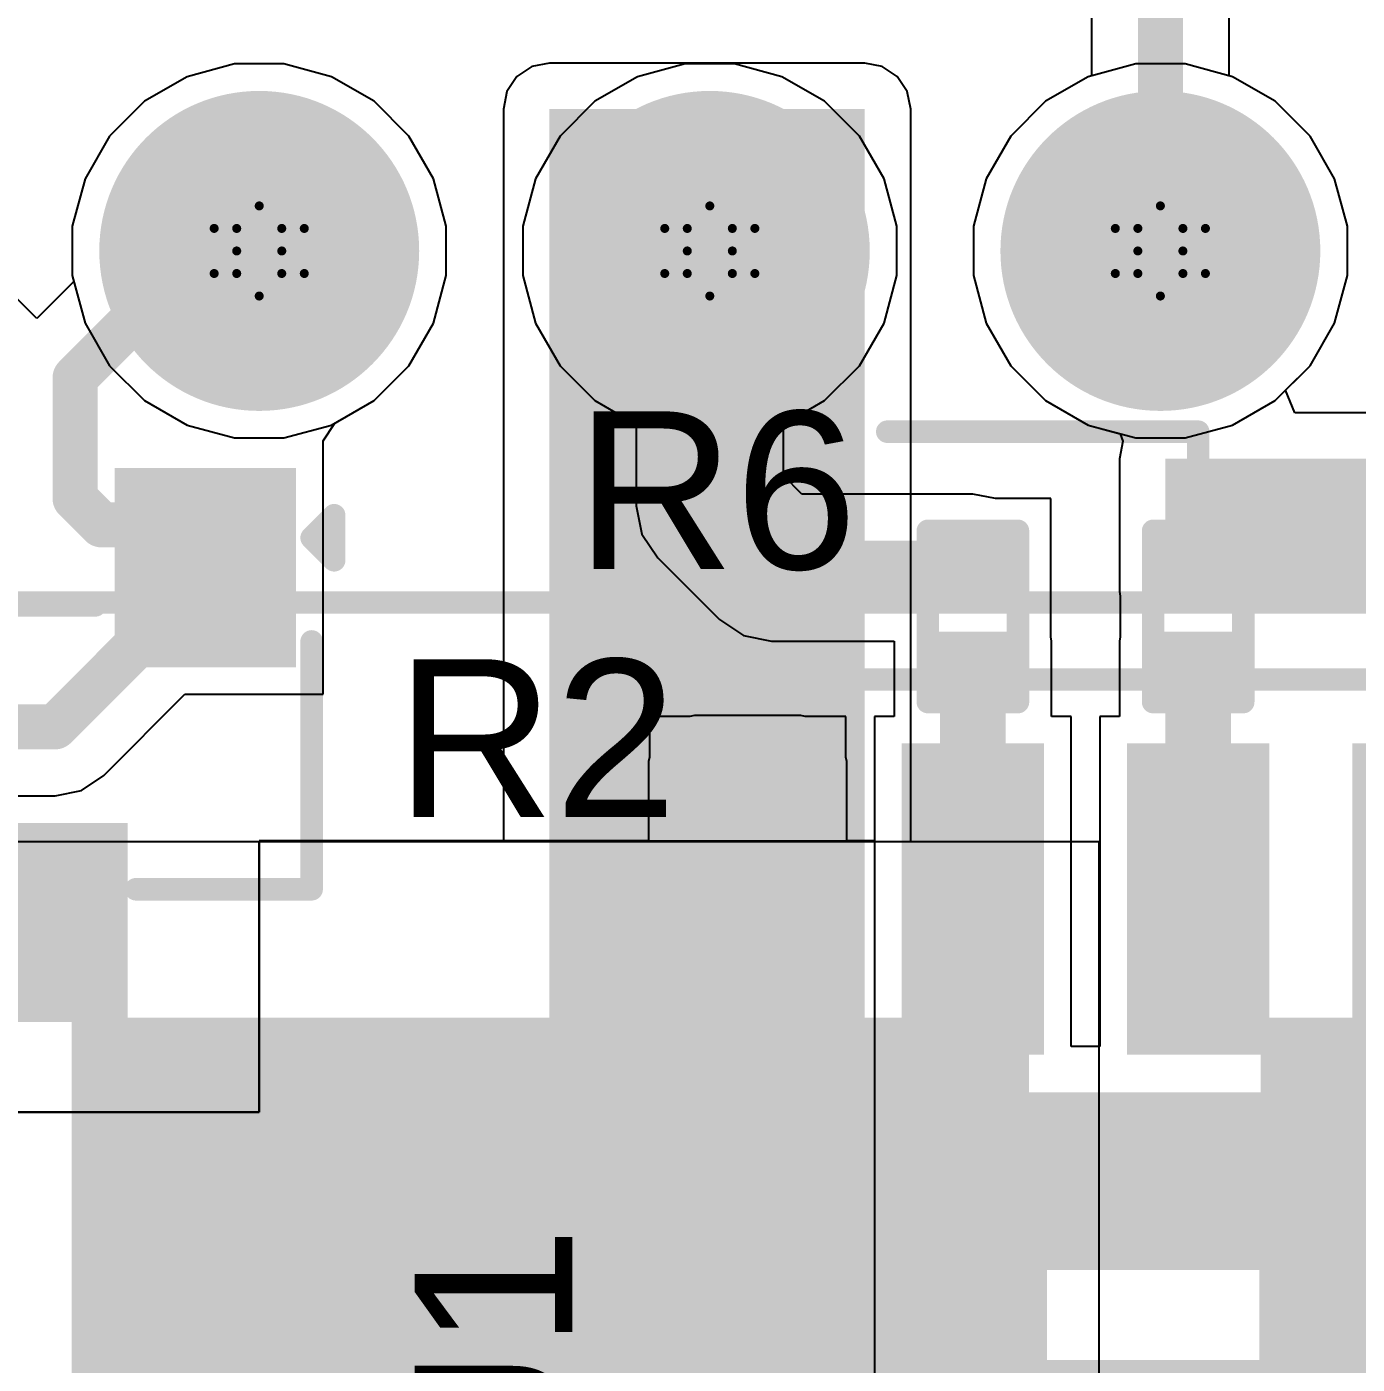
# Model space of a CAD drawing. Header units: inches. Extents: x -0.8 to 12, y -0.1 to 3.7.
# Drawn here: x 0.75 to 1.0453, y 1.0241 to 1.3209 of the extents above; entities that cross this region are included whole.
import ezdxf

# ---------------------------------------------------------------- set-up
doc = ezdxf.new("R2010")
doc.units = ezdxf.units.IN
doc.header["$MEASUREMENT"] = 0
for name, color, linetype in [('Bottom Layer', 5, 'Continuous'), ('Bottom Overlay', 54, 'Continuous'), ('Bottom Paste', 16, 'Continuous'), ('Bottom Solder', 6, 'Continuous'), ('Drill Drawing', 1, 'Continuous'), ('Multi-Layer', 9, 'Continuous'), ('Pad Holes', 156, 'Continuous'), ('Top Layer', 1, 'Continuous'), ('Top Overlay', 2, 'Continuous'), ('Top Paste', 8, 'Continuous'), ('Top Solder', 216, 'Continuous')]:
    doc.layers.add(name, color=color, linetype=linetype)
doc.styles.add('Arial', font='', dxfattribs={"height": 0.2})
doc.styles.get('Arial').set_extended_font_data('Arial')

# ---------------------------------------------------------------- blocks, each defined once
blk = doc.blocks.new('SOT_23_1')
at = {"layer": 'Top Layer'}
for points in [[(-0.01614, 0.05748), (0.01614, 0.05748), (0.01614, 0.02126), (-0.01614, 0.02126)], [(-0.05354, -0.02126), (-0.02126, -0.02126), (-0.02126, -0.05748), (-0.05354, -0.05748)], [(0.02126, -0.02126), (0.05354, -0.02126), (0.05354, -0.05748), (0.02126, -0.05748)]]:
    blk.add_hatch(color=1, dxfattribs=at).paths.add_polyline_path(points)
at = {"layer": 'Top Paste'}
for points in [[(-0.01614, 0.05748), (0.01614, 0.05748), (0.01614, 0.02126), (-0.01614, 0.02126)], [(-0.05354, -0.02126), (-0.02126, -0.02126), (-0.02126, -0.05748), (-0.05354, -0.05748)], [(0.02126, -0.02126), (0.05354, -0.02126), (0.05354, -0.05748), (0.02126, -0.05748)]]:
    blk.add_hatch(color=8, dxfattribs=at).paths.add_polyline_path(points)
at = {"layer": 'Top Solder'}
for points in [[(-0.02014, 0.06148), (0.02014, 0.06148), (0.02014, 0.01726), (-0.02014, 0.01726)], [(-0.05754, -0.01726), (-0.01726, -0.01726), (-0.01726, -0.06148), (-0.05754, -0.06148)], [(0.01726, -0.01726), (0.05754, -0.01726), (0.05754, -0.06148), (0.01726, -0.06148)]]:
    blk.add_hatch(color=216, dxfattribs=at).paths.add_polyline_path(points)
at = {"layer": 'Top Overlay'}
for points in [[(-0.022, 0.032, 0.005, 0.005, 0), (-0.061, 0.032, 0.005, 0.005, 0)], [(-0.061, 0.032, 0.005, 0.005, 0), (-0.061, -0.023, 0.005, 0.005, 0)], [(0.061, 0.032, 0.005, 0.005, 0), (0.022, 0.032, 0.005, 0.005, 0)], [(0.061, 0.032, 0.005, 0.005, 0), (0.061, -0.023, 0.005, 0.005, 0)], [(0.013, -0.031, 0.005, 0.005, 0), (-0.013, -0.031, 0.005, 0.005, 0)], [(-0.066, -0.041, 0.005, 0.005, 0), (-0.066, -0.051, 0.005, 0.005, 0)], [(-0.061, -0.046, 0.005, 0.005, 0), (-0.066, -0.041, 0.005, 0.005, 0)], [(-0.061, -0.046, 0.005, 0.005, 0), (-0.066, -0.051, 0.005, 0.005, 0)]]:
    blk.add_lwpolyline(points, format="xyseb", dxfattribs=at)
for points in [[(-0.06225, 0.032, 0.0025, 0.0025, 1), (-0.05975, 0.032, 0.0025, 0.0025, 1)], [(-0.06225, 0.032, 0.0025, 0.0025, 1), (-0.05975, 0.032, 0.0025, 0.0025, 1)], [(-0.02325, 0.032, 0.0025, 0.0025, 1), (-0.02075, 0.032, 0.0025, 0.0025, 1)], [(0.02075, 0.032, 0.0025, 0.0025, 1), (0.02325, 0.032, 0.0025, 0.0025, 1)], [(0.05975, 0.032, 0.0025, 0.0025, 1), (0.06225, 0.032, 0.0025, 0.0025, 1)], [(0.05975, 0.032, 0.0025, 0.0025, 1), (0.06225, 0.032, 0.0025, 0.0025, 1)], [(-0.06225, -0.023, 0.0025, 0.0025, 1), (-0.05975, -0.023, 0.0025, 0.0025, 1)], [(0.05975, -0.023, 0.0025, 0.0025, 1), (0.06225, -0.023, 0.0025, 0.0025, 1)], [(-0.01425, -0.031, 0.0025, 0.0025, 1), (-0.01175, -0.031, 0.0025, 0.0025, 1)], [(0.01175, -0.031, 0.0025, 0.0025, 1), (0.01425, -0.031, 0.0025, 0.0025, 1)], [(-0.06725, -0.041, 0.0025, 0.0025, 1), (-0.06475, -0.041, 0.0025, 0.0025, 1)], [(-0.06725, -0.041, 0.0025, 0.0025, 1), (-0.06475, -0.041, 0.0025, 0.0025, 1)], [(-0.06225, -0.046, 0.0025, 0.0025, 1), (-0.05975, -0.046, 0.0025, 0.0025, 1)], [(-0.06225, -0.046, 0.0025, 0.0025, 1), (-0.05975, -0.046, 0.0025, 0.0025, 1)], [(-0.06725, -0.051, 0.0025, 0.0025, 1), (-0.06475, -0.051, 0.0025, 0.0025, 1)], [(-0.06725, -0.051, 0.0025, 0.0025, 1), (-0.06475, -0.051, 0.0025, 0.0025, 1)]]:
    blk.add_lwpolyline(points, format="xyseb", close=True, dxfattribs=at)
blk = doc.blocks.new('SOIC_8_3')
at = {"layer": 'Top Layer'}
for points in [[(-0.07579, 0.08681), (-0.07579, 0.06319), (-0.13681, 0.06319), (-0.13681, 0.08681)], [(0.13681, 0.08681), (0.13681, 0.06319), (0.07579, 0.06319), (0.07579, 0.08681)], [(-0.07579, 0.03681), (-0.07579, 0.01319), (-0.13681, 0.01319), (-0.13681, 0.03681)], [(0.13681, 0.03681), (0.13681, 0.01319), (0.07579, 0.01319), (0.07579, 0.03681)], [(-0.07579, -0.01319), (-0.07579, -0.03681), (-0.13681, -0.03681), (-0.13681, -0.01319)], [(0.13681, -0.01319), (0.13681, -0.03681), (0.07579, -0.03681), (0.07579, -0.01319)], [(-0.07579, -0.06319), (-0.07579, -0.08681), (-0.13681, -0.08681), (-0.13681, -0.06319)], [(0.13681, -0.06319), (0.13681, -0.08681), (0.07579, -0.08681), (0.07579, -0.06319)]]:
    blk.add_hatch(color=1, dxfattribs=at).paths.add_polyline_path(points)
at = {"layer": 'Top Overlay'}
blk.add_hatch(color=2, dxfattribs=at).paths.add_polyline_path([(-0.072, 0.06202), (-0.059, 0.06202), (-0.059, 0.08802), (-0.072, 0.08802)])
at = {"layer": 'Top Paste'}
for points in [[(-0.07579, 0.08681), (-0.07579, 0.06319), (-0.13681, 0.06319), (-0.13681, 0.08681)], [(0.13681, 0.08681), (0.13681, 0.06319), (0.07579, 0.06319), (0.07579, 0.08681)], [(-0.07579, 0.03681), (-0.07579, 0.01319), (-0.13681, 0.01319), (-0.13681, 0.03681)], [(0.13681, 0.03681), (0.13681, 0.01319), (0.07579, 0.01319), (0.07579, 0.03681)], [(-0.07579, -0.01319), (-0.07579, -0.03681), (-0.13681, -0.03681), (-0.13681, -0.01319)], [(0.13681, -0.01319), (0.13681, -0.03681), (0.07579, -0.03681), (0.07579, -0.01319)], [(-0.07579, -0.06319), (-0.07579, -0.08681), (-0.13681, -0.08681), (-0.13681, -0.06319)], [(0.13681, -0.06319), (0.13681, -0.08681), (0.07579, -0.08681), (0.07579, -0.06319)]]:
    blk.add_hatch(color=8, dxfattribs=at).paths.add_polyline_path(points)
at = {"layer": 'Top Solder'}
for points in [[(-0.07179, 0.09081), (-0.07179, 0.05919), (-0.14081, 0.05919), (-0.14081, 0.09081)], [(0.14081, 0.09081), (0.14081, 0.05919), (0.07179, 0.05919), (0.07179, 0.09081)], [(-0.07179, 0.04081), (-0.07179, 0.00919), (-0.14081, 0.00919), (-0.14081, 0.04081)], [(0.14081, 0.04081), (0.14081, 0.00919), (0.07179, 0.00919), (0.07179, 0.04081)], [(-0.07179, -0.00919), (-0.07179, -0.04081), (-0.14081, -0.04081), (-0.14081, -0.00919)], [(0.14081, -0.00919), (0.14081, -0.04081), (0.07179, -0.04081), (0.07179, -0.00919)], [(-0.07179, -0.05919), (-0.07179, -0.09081), (-0.14081, -0.09081), (-0.14081, -0.05919)], [(0.14081, -0.05919), (0.14081, -0.09081), (0.07179, -0.09081), (0.07179, -0.05919)]]:
    blk.add_hatch(color=216, dxfattribs=at).paths.add_polyline_path(points)
at = {"layer": 'Top Overlay'}
for points in [[(0.07837, 0.098, 0.005, 0.005, 0), (-0.07837, 0.098, 0.005, 0.005, 0)], [(-0.07837, 0.091, 0.005, 0.005, 0), (-0.07837, 0.098, 0.005, 0.005, 0)], [(0.07837, 0.091, 0.005, 0.005, 0), (0.07837, 0.098, 0.005, 0.005, 0)], [(-0.148, 0.07, 0.005, 0.005, 0), (-0.148, 0.08, 0.005, 0.005, 0)], [(-0.143, 0.075, 0.005, 0.005, 0), (-0.148, 0.08, 0.005, 0.005, 0)], [(-0.148, 0.07, 0.005, 0.005, 0), (-0.143, 0.075, 0.005, 0.005, 0)], [(-0.07837, -0.098, 0.005, 0.005, 0), (-0.07837, -0.091, 0.005, 0.005, 0)], [(0.07837, -0.098, 0.005, 0.005, 0), (0.07837, -0.091, 0.005, 0.005, 0)], [(0.07837, -0.098, 0.005, 0.005, 0), (-0.07837, -0.098, 0.005, 0.005, 0)]]:
    blk.add_lwpolyline(points, format="xyseb", dxfattribs=at)
for points in [[(-0.07962, 0.098, 0.0025, 0.0025, 1), (-0.07712, 0.098, 0.0025, 0.0025, 1)], [(-0.07962, 0.098, 0.0025, 0.0025, 1), (-0.07712, 0.098, 0.0025, 0.0025, 1)], [(0.07712, 0.098, 0.0025, 0.0025, 1), (0.07962, 0.098, 0.0025, 0.0025, 1)], [(0.07712, 0.098, 0.0025, 0.0025, 1), (0.07962, 0.098, 0.0025, 0.0025, 1)], [(-0.07962, 0.091, 0.0025, 0.0025, 1), (-0.07712, 0.091, 0.0025, 0.0025, 1)], [(0.07712, 0.091, 0.0025, 0.0025, 1), (0.07962, 0.091, 0.0025, 0.0025, 1)], [(-0.14925, 0.08, 0.0025, 0.0025, 1), (-0.14675, 0.08, 0.0025, 0.0025, 1)], [(-0.14925, 0.08, 0.0025, 0.0025, 1), (-0.14675, 0.08, 0.0025, 0.0025, 1)], [(-0.14425, 0.075, 0.0025, 0.0025, 1), (-0.14175, 0.075, 0.0025, 0.0025, 1)], [(-0.14425, 0.075, 0.0025, 0.0025, 1), (-0.14175, 0.075, 0.0025, 0.0025, 1)], [(-0.14925, 0.07, 0.0025, 0.0025, 1), (-0.14675, 0.07, 0.0025, 0.0025, 1)], [(-0.14925, 0.07, 0.0025, 0.0025, 1), (-0.14675, 0.07, 0.0025, 0.0025, 1)], [(-0.07962, -0.091, 0.0025, 0.0025, 1), (-0.07712, -0.091, 0.0025, 0.0025, 1)], [(0.07712, -0.091, 0.0025, 0.0025, 1), (0.07962, -0.091, 0.0025, 0.0025, 1)], [(-0.07962, -0.098, 0.0025, 0.0025, 1), (-0.07712, -0.098, 0.0025, 0.0025, 1)], [(-0.07962, -0.098, 0.0025, 0.0025, 1), (-0.07712, -0.098, 0.0025, 0.0025, 1)], [(0.07712, -0.098, 0.0025, 0.0025, 1), (0.07962, -0.098, 0.0025, 0.0025, 1)], [(0.07712, -0.098, 0.0025, 0.0025, 1), (0.07962, -0.098, 0.0025, 0.0025, 1)]]:
    blk.add_lwpolyline(points, format="xyseb", close=True, dxfattribs=at)
blk = doc.blocks.new('ARJM11D7_114_AB_EW2_B_5')
at = {"layer": 'Bottom Layer'}
h = blk.add_hatch(color=5, dxfattribs=at)
edge = h.paths.add_edge_path()
edge.add_arc((-0.125, -0.2685), 0.0315, 0, 360)
h = blk.add_hatch(color=5, dxfattribs=at)
edge = h.paths.add_edge_path()
edge.add_arc((-0.025, -0.2685), 0.0315, 0, 360)
h = blk.add_hatch(color=5, dxfattribs=at)
edge = h.paths.add_edge_path()
edge.add_arc((0.075, -0.2685), 0.0315, 0, 360)
at = {"layer": 'Bottom Solder'}
h = blk.add_hatch(color=6, dxfattribs=at)
edge = h.paths.add_edge_path()
edge.add_arc((-0.125, -0.2685), 0.0355, 0, 360)
h = blk.add_hatch(color=6, dxfattribs=at)
edge = h.paths.add_edge_path()
edge.add_arc((-0.025, -0.2685), 0.0355, 0, 360)
h = blk.add_hatch(color=6, dxfattribs=at)
edge = h.paths.add_edge_path()
edge.add_arc((0.075, -0.2685), 0.0355, 0, 360)
at = {"layer": 'Multi-Layer'}
h = blk.add_hatch(color=9, dxfattribs=at)
edge = h.paths.add_edge_path()
edge.add_arc((-0.125, -0.2685), 0.0315, 0, 360)
h = blk.add_hatch(color=9, dxfattribs=at)
edge = h.paths.add_edge_path()
edge.add_arc((-0.025, -0.2685), 0.0315, 0, 360)
h = blk.add_hatch(color=9, dxfattribs=at)
edge = h.paths.add_edge_path()
edge.add_arc((0.075, -0.2685), 0.0315, 0, 360)
at = {"layer": 'Pad Holes'}
h = blk.add_hatch(color=7, dxfattribs=at)
edge = h.paths.add_edge_path()
edge.add_arc((-0.125, -0.2685), 0.0185, 0, 360)
h = blk.add_hatch(color=7, dxfattribs=at)
edge = h.paths.add_edge_path()
edge.add_arc((-0.025, -0.2685), 0.0185, 0, 360)
h = blk.add_hatch(color=7, dxfattribs=at)
edge = h.paths.add_edge_path()
edge.add_arc((0.075, -0.2685), 0.0185, 0, 360)
at = {"layer": 'Top Layer'}
h = blk.add_hatch(color=1, dxfattribs=at)
edge = h.paths.add_edge_path()
edge.add_arc((-0.125, -0.2685), 0.0315, 0, 360)
h = blk.add_hatch(color=1, dxfattribs=at)
edge = h.paths.add_edge_path()
edge.add_arc((-0.025, -0.2685), 0.0315, 0, 360)
h = blk.add_hatch(color=1, dxfattribs=at)
edge = h.paths.add_edge_path()
edge.add_arc((0.075, -0.2685), 0.0315, 0, 360)
at = {"layer": 'Top Solder'}
h = blk.add_hatch(color=216, dxfattribs=at)
edge = h.paths.add_edge_path()
edge.add_arc((-0.125, -0.2685), 0.0355, 0, 360)
h = blk.add_hatch(color=216, dxfattribs=at)
edge = h.paths.add_edge_path()
edge.add_arc((-0.025, -0.2685), 0.0355, 0, 360)
h = blk.add_hatch(color=216, dxfattribs=at)
edge = h.paths.add_edge_path()
edge.add_arc((0.075, -0.2685), 0.0355, 0, 360)
at = {"layer": 'Bottom Overlay'}
blk.add_lwpolyline([(-0.316, -0.3465, 0.005, 0.005, 0), (0.316, -0.3465, 0.005, 0.005, 0)], format="xyseb", dxfattribs=at)
blk = doc.blocks.new('VMMC0571J150MV_B_6')
at = {"layer": 'Bottom Layer'}
for points in [[(-0.02756, 0.01969), (-0.02756, -0.01969), (-0.15748, -0.01969), (-0.15748, 0.01969)], [(0.15748, 0.01969), (0.15748, -0.01969), (0.02756, -0.01969), (0.02756, 0.01969)]]:
    blk.add_hatch(color=5, dxfattribs=at).paths.add_polyline_path(points)
at = {"layer": 'Bottom Paste'}
for points in [[(-0.02756, 0.01969), (-0.02756, -0.01969), (-0.15748, -0.01969), (-0.15748, 0.01969)], [(0.15748, 0.01969), (0.15748, -0.01969), (0.02756, -0.01969), (0.02756, 0.01969)]]:
    blk.add_hatch(color=16, dxfattribs=at).paths.add_polyline_path(points)
at = {"layer": 'Bottom Solder'}
for points in [[(-0.02356, 0.02369), (-0.02356, -0.02369), (-0.16148, -0.02369), (-0.16148, 0.02369)], [(0.16148, 0.02369), (0.16148, -0.02369), (0.02356, -0.02369), (0.02356, 0.02369)]]:
    blk.add_hatch(color=6, dxfattribs=at).paths.add_polyline_path(points)
at = {"layer": 'Bottom Overlay'}
for points in [[(-0.13, 0.097, 0.005, 0.005, 0), (-0.095, 0.132, 0.005, 0.005, 0)], [(-0.095, 0.132, 0.005, 0.005, 0), (0.131, 0.132, 0.005, 0.005, 0)], [(0.131, 0.053, 0.005, 0.005, 0), (0.131, 0.132, 0.005, 0.005, 0)], [(-0.13, 0.064, 0.005, 0.005, 0), (-0.13, 0.097, 0.005, 0.005, 0)], [(-0.14001, -0.05293, 0.005, 0.005, 0), (-0.14001, -0.02931, 0.005, 0.005, 0)], [(-0.15182, -0.04112, 0.005, 0.005, 0), (-0.1282, -0.04112, 0.005, 0.005, 0)], [(-0.14001, -0.05293, 0.005, 0.005, 0), (-0.14001, -0.04112, 0.005, 0.005, 0)], [(0.131, -0.132, 0.005, 0.005, 0), (0.131, -0.053, 0.005, 0.005, 0)], [(-0.13, -0.097, 0.005, 0.005, 0), (-0.13, -0.064, 0.005, 0.005, 0)], [(-0.13, -0.097, 0.005, 0.005, 0), (-0.095, -0.132, 0.005, 0.005, 0)], [(-0.095, -0.132, 0.005, 0.005, 0), (0.131, -0.132, 0.005, 0.005, 0)]]:
    blk.add_lwpolyline(points, format="xyseb", dxfattribs=at)
for points in [[(-0.09625, 0.132, 0.0025, 0.0025, 1), (-0.09375, 0.132, 0.0025, 0.0025, 1)], [(-0.09625, 0.132, 0.0025, 0.0025, 1), (-0.09375, 0.132, 0.0025, 0.0025, 1)], [(0.12975, 0.132, 0.0025, 0.0025, 1), (0.13225, 0.132, 0.0025, 0.0025, 1)], [(0.12975, 0.132, 0.0025, 0.0025, 1), (0.13225, 0.132, 0.0025, 0.0025, 1)], [(-0.13125, 0.097, 0.0025, 0.0025, 1), (-0.12875, 0.097, 0.0025, 0.0025, 1)], [(-0.13125, 0.097, 0.0025, 0.0025, 1), (-0.12875, 0.097, 0.0025, 0.0025, 1)], [(-0.13125, 0.064, 0.0025, 0.0025, 1), (-0.12875, 0.064, 0.0025, 0.0025, 1)], [(0.12975, 0.053, 0.0025, 0.0025, 1), (0.13225, 0.053, 0.0025, 0.0025, 1)], [(-0.14126, -0.02931, 0.0025, 0.0025, 1), (-0.13876, -0.02931, 0.0025, 0.0025, 1)], [(-0.15307, -0.04112, 0.0025, 0.0025, 1), (-0.15057, -0.04112, 0.0025, 0.0025, 1)], [(-0.14126, -0.04112, 0.0025, 0.0025, 1), (-0.13876, -0.04112, 0.0025, 0.0025, 1)], [(-0.12945, -0.04112, 0.0025, 0.0025, 1), (-0.12695, -0.04112, 0.0025, 0.0025, 1)], [(-0.14126, -0.05293, 0.0025, 0.0025, 1), (-0.13876, -0.05293, 0.0025, 0.0025, 1)], [(-0.14126, -0.05293, 0.0025, 0.0025, 1), (-0.13876, -0.05293, 0.0025, 0.0025, 1)], [(0.12975, -0.053, 0.0025, 0.0025, 1), (0.13225, -0.053, 0.0025, 0.0025, 1)], [(-0.13125, -0.064, 0.0025, 0.0025, 1), (-0.12875, -0.064, 0.0025, 0.0025, 1)], [(-0.13125, -0.097, 0.0025, 0.0025, 1), (-0.12875, -0.097, 0.0025, 0.0025, 1)], [(-0.13125, -0.097, 0.0025, 0.0025, 1), (-0.12875, -0.097, 0.0025, 0.0025, 1)], [(-0.09625, -0.132, 0.0025, 0.0025, 1), (-0.09375, -0.132, 0.0025, 0.0025, 1)], [(-0.09625, -0.132, 0.0025, 0.0025, 1), (-0.09375, -0.132, 0.0025, 0.0025, 1)], [(0.12975, -0.132, 0.0025, 0.0025, 1), (0.13225, -0.132, 0.0025, 0.0025, 1)], [(0.12975, -0.132, 0.0025, 0.0025, 1), (0.13225, -0.132, 0.0025, 0.0025, 1)]]:
    blk.add_lwpolyline(points, format="xyseb", close=True, dxfattribs=at)
blk = doc.blocks.new('RES_0201_46')
at = {"layer": 'Top Layer'}
for points in [[(-0.01614, 0.00728), (-0.00551, 0.00728), (-0.00551, -0.00728), (-0.01614, -0.00728)], [(0.00551, 0.00728), (0.01614, 0.00728), (0.01614, -0.00728), (0.00551, -0.00728)]]:
    blk.add_hatch(color=1, dxfattribs=at).paths.add_polyline_path(points)
at = {"layer": 'Top Paste'}
for points in [[(-0.01614, 0.00728), (-0.00551, 0.00728), (-0.00551, -0.00728), (-0.01614, -0.00728)], [(0.00551, 0.00728), (0.01614, 0.00728), (0.01614, -0.00728), (0.00551, -0.00728)]]:
    blk.add_hatch(color=8, dxfattribs=at).paths.add_polyline_path(points)
at = {"layer": 'Top Solder'}
for points in [[(-0.01831, 0.00945), (-0.00335, 0.00945), (-0.00335, -0.00945), (-0.01831, -0.00945)], [(0.00335, 0.00945), (0.01831, 0.00945), (0.01831, -0.00945), (0.00335, -0.00945)]]:
    blk.add_hatch(color=216, dxfattribs=at).paths.add_polyline_path(points)
at = {"layer": 'Top Overlay'}
for points in [[(0.019, 0.01, 0.005, 0.005, 0), (-0.019, 0.01, 0.005, 0.005, 0)], [(-0.019, -0.01, 0.005, 0.005, 0), (-0.019, 0.01, 0.005, 0.005, 0)], [(0.019, -0.01, 0.005, 0.005, 0), (0.019, 0.01, 0.005, 0.005, 0)], [(0.019, -0.01, 0.005, 0.005, 0), (-0.019, -0.01, 0.005, 0.005, 0)]]:
    blk.add_lwpolyline(points, format="xyseb", dxfattribs=at)
for points in [[(-0.02025, 0.01, 0.0025, 0.0025, 1), (-0.01775, 0.01, 0.0025, 0.0025, 1)], [(-0.02025, 0.01, 0.0025, 0.0025, 1), (-0.01775, 0.01, 0.0025, 0.0025, 1)], [(0.01775, 0.01, 0.0025, 0.0025, 1), (0.02025, 0.01, 0.0025, 0.0025, 1)], [(0.01775, 0.01, 0.0025, 0.0025, 1), (0.02025, 0.01, 0.0025, 0.0025, 1)], [(-0.02025, -0.01, 0.0025, 0.0025, 1), (-0.01775, -0.01, 0.0025, 0.0025, 1)], [(-0.02025, -0.01, 0.0025, 0.0025, 1), (-0.01775, -0.01, 0.0025, 0.0025, 1)], [(0.01775, -0.01, 0.0025, 0.0025, 1), (0.02025, -0.01, 0.0025, 0.0025, 1)], [(0.01775, -0.01, 0.0025, 0.0025, 1), (0.02025, -0.01, 0.0025, 0.0025, 1)]]:
    blk.add_lwpolyline(points, format="xyseb", close=True, dxfattribs=at)
blk = doc.blocks.new('RES_0201_50')
at = {"layer": 'Top Layer'}
for points in [[(-0.01614, 0.00728), (-0.00551, 0.00728), (-0.00551, -0.00728), (-0.01614, -0.00728)], [(0.00551, 0.00728), (0.01614, 0.00728), (0.01614, -0.00728), (0.00551, -0.00728)]]:
    blk.add_hatch(color=1, dxfattribs=at).paths.add_polyline_path(points)
at = {"layer": 'Top Paste'}
for points in [[(-0.01614, 0.00728), (-0.00551, 0.00728), (-0.00551, -0.00728), (-0.01614, -0.00728)], [(0.00551, 0.00728), (0.01614, 0.00728), (0.01614, -0.00728), (0.00551, -0.00728)]]:
    blk.add_hatch(color=8, dxfattribs=at).paths.add_polyline_path(points)
at = {"layer": 'Top Solder'}
for points in [[(-0.01831, 0.00945), (-0.00335, 0.00945), (-0.00335, -0.00945), (-0.01831, -0.00945)], [(0.00335, 0.00945), (0.01831, 0.00945), (0.01831, -0.00945), (0.00335, -0.00945)]]:
    blk.add_hatch(color=216, dxfattribs=at).paths.add_polyline_path(points)
at = {"layer": 'Top Overlay'}
for points in [[(-0.019, 0.01, 0.005, 0.005, 0), (0.019, 0.01, 0.005, 0.005, 0)], [(-0.019, 0.01, 0.005, 0.005, 0), (-0.019, -0.01, 0.005, 0.005, 0)], [(0.019, 0.01, 0.005, 0.005, 0), (0.019, -0.01, 0.005, 0.005, 0)], [(-0.019, -0.01, 0.005, 0.005, 0), (0.019, -0.01, 0.005, 0.005, 0)]]:
    blk.add_lwpolyline(points, format="xyseb", dxfattribs=at)
for points in [[(-0.02025, 0.01, 0.0025, 0.0025, 1), (-0.01775, 0.01, 0.0025, 0.0025, 1)], [(-0.02025, 0.01, 0.0025, 0.0025, 1), (-0.01775, 0.01, 0.0025, 0.0025, 1)], [(0.01775, 0.01, 0.0025, 0.0025, 1), (0.02025, 0.01, 0.0025, 0.0025, 1)], [(0.01775, 0.01, 0.0025, 0.0025, 1), (0.02025, 0.01, 0.0025, 0.0025, 1)], [(-0.02025, -0.01, 0.0025, 0.0025, 1), (-0.01775, -0.01, 0.0025, 0.0025, 1)], [(-0.02025, -0.01, 0.0025, 0.0025, 1), (-0.01775, -0.01, 0.0025, 0.0025, 1)], [(0.01775, -0.01, 0.0025, 0.0025, 1), (0.02025, -0.01, 0.0025, 0.0025, 1)], [(0.01775, -0.01, 0.0025, 0.0025, 1), (0.02025, -0.01, 0.0025, 0.0025, 1)]]:
    blk.add_lwpolyline(points, format="xyseb", close=True, dxfattribs=at)

msp = doc.modelspace()

# ---------------------------------------------------------------- hatches: boundary and pattern name
at = {"layer": 'Bottom Layer'}
for points in [[(0.866, 1.02431), (0.936, 1.02431), (0.936, 1.3026), (0.866, 1.3026)], [(0.76, 0.808), (0.81, 0.808), (0.81, 1.101), (0.76, 1.101)], [(0.76, 1.02431), (0.97244, 1.02431), (0.97244, 1.101), (0.76, 1.101)], [(1.02389, 1.02431), (1.15748, 1.02431), (1.15748, 1.101), (1.02389, 1.101)]]:
    msp.add_hatch(color=5, dxfattribs=at).paths.add_polyline_path(points)
at = {"layer": 'Bottom Solder'}
h = msp.add_hatch(color=6, dxfattribs=at)
edge = h.paths.add_edge_path()
edge.add_arc((0.78526, 1.012), 0.01581, 0, 360)
at = {"layer": 'Top Layer'}
for points in [[(1.00272, 1.19551), (1.22246, 1.19551), (1.22246, 1.225), (1.00272, 1.225)], [(0.95272, 1.14), (0.96728, 1.14), (0.96728, 1.18449), (0.95272, 1.18449)], [(1.00272, 1.09679), (1.01728, 1.09679), (1.01728, 1.18449), (1.00272, 1.18449)], [(0.89819, 1.045), (0.92181, 1.045), (0.92181, 1.15781), (0.89819, 1.15781)], [(0.89819, 1.045), (1.22246, 1.045), (1.22246, 1.08437), (0.89819, 1.08437)], [(0.7603, 0.967), (0.81, 0.967), (0.81, 1.025), (0.7603, 1.025)], [(0.7603, 0.983), (1.22246, 0.983), (1.22246, 1.025), (0.7603, 1.025)]]:
    msp.add_hatch(color=1, dxfattribs=at).paths.add_polyline_path(points)
at = {"layer": 'Top Solder'}
h = msp.add_hatch(color=216, dxfattribs=at)
edge = h.paths.add_edge_path()
edge.add_arc((0.78526, 1.012), 0.01581, 0, 360)

# ---------------------------------------------------------------- linework, layer by layer
at = {"layer": 'Bottom Layer'}
for p, q in [((0.98632, 1.34005), (0.98632, 1.30996)), ((1.01691, 1.30996), (1.01691, 1.34005)), ((0.79615, 1.3126), (0.7856, 1.30977)), ((0.80708, 1.3126), (0.79615, 1.3126)), ((0.81763, 1.30977), (0.80708, 1.3126)), ((0.8621, 1.31202), (0.85879, 1.30981)), ((0.866, 1.31279), (0.8621, 1.31202)), ((0.936, 1.31279), (0.866, 1.31279)), ((0.9399, 1.31202), (0.936, 1.31279)), ((0.94321, 1.30981), (0.9399, 1.31202)), ((0.7856, 1.30977), (0.77613, 1.30431)), ((0.82709, 1.30431), (0.81763, 1.30977)), ((0.85879, 1.30981), (0.85658, 1.3065)), ((0.94542, 1.3065), (0.94321, 1.30981)), ((0.9856, 1.30977), (0.97613, 1.30431)), ((0.98632, 1.30996), (0.9856, 1.30977)), ((1.01763, 1.30977), (1.01691, 1.30996)), ((1.02709, 1.30431), (1.01763, 1.30977)), ((0.85658, 1.3065), (0.8558, 1.3026)), ((0.9462, 1.3026), (0.94542, 1.3065)), ((0.77613, 1.30431), (0.76841, 1.29658)), ((0.83482, 1.29658), (0.82709, 1.30431)), ((0.97613, 1.30431), (0.96841, 1.29658)), ((1.03482, 1.29658), (1.02709, 1.30431)), ((0.8558, 1.3026), (0.8558, 1.14)), ((0.9462, 1.14), (0.9462, 1.3026)), ((0.76841, 1.29658), (0.76295, 1.28712)), ((0.84028, 1.28712), (0.83482, 1.29658)), ((0.96841, 1.29658), (0.96295, 1.28712)), ((1.04028, 1.28712), (1.03482, 1.29658)), ((0.76295, 1.28712), (0.76012, 1.27657)), ((0.84311, 1.27657), (0.84028, 1.28712)), ((0.96295, 1.28712), (0.96012, 1.27657)), ((1.04311, 1.27657), (1.04028, 1.28712)), ((0.76012, 1.27657), (0.76012, 1.26564)), ((0.84311, 1.26564), (0.84311, 1.27657)), ((0.96012, 1.27657), (0.96012, 1.26564)), ((1.04311, 1.26564), (1.04311, 1.27657)), ((0.76012, 1.26564), (0.76295, 1.25509)), ((0.84028, 1.25509), (0.84311, 1.26564)), ((0.96012, 1.26564), (0.96295, 1.25509)), ((1.04028, 1.25509), (1.04311, 1.26564)), ((0.76295, 1.25509), (0.76841, 1.24562)), ((0.83482, 1.24562), (0.84028, 1.25509)), ((0.96295, 1.25509), (0.96841, 1.24562)), ((1.03482, 1.24562), (1.04028, 1.25509)), ((0.76841, 1.24562), (0.77613, 1.2379)), ((0.82709, 1.2379), (0.83482, 1.24562)), ((0.96841, 1.24562), (0.97613, 1.2379)), ((1.02709, 1.2379), (1.03482, 1.24562)), ((0.77613, 1.2379), (0.7856, 1.23243)), ((0.81763, 1.23243), (0.82709, 1.2379)), ((0.97613, 1.2379), (0.9856, 1.23243)), ((1.01763, 1.23243), (1.02709, 1.2379)), ((0.7856, 1.23243), (0.79615, 1.22961)), ((0.80708, 1.22961), (0.81763, 1.23243)), ((0.9856, 1.23243), (0.99615, 1.22961)), ((1.00708, 1.22961), (1.01763, 1.23243)), ((0.79615, 1.22961), (0.80708, 1.22961)), ((0.99615, 1.22961), (1.00708, 1.22961)), ((0.988, 1.14), (0.742, 1.14)), ((0.8558, 1.14), (0.742, 1.14)), ((0.988, 1.14), (0.9462, 1.14)), ((0.988, 1.007), (0.988, 1.14)), ((0.988, 1.007), (0.988, 1.14))]:
    msp.add_line(p, q, dxfattribs=at)
msp.add_lwpolyline([(1.00161, 1.2711, 0.01, 0.01, 0), (1.00161, 1.40239, 0.01, 0.01, 0)], format="xyseb", dxfattribs=at)
msp.add_lwpolyline([(0.99911, 1.2711, 0.005, 0.005, 1), (1.00411, 1.2711, 0.005, 0.005, 1)], format="xyseb", close=True, dxfattribs=at)
at = {"layer": 'Drill Drawing'}
for points in [[(0.79661, 1.2761, 0.002, 0.002, 0), (0.80161, 1.2811, 0.002, 0.002, 0)], [(0.80161, 1.2811, 0.002, 0.002, 0), (0.80661, 1.2761, 0.002, 0.002, 0)], [(0.89661, 1.2761, 0.002, 0.002, 0), (0.90161, 1.2811, 0.002, 0.002, 0)], [(0.90161, 1.2811, 0.002, 0.002, 0), (0.90661, 1.2761, 0.002, 0.002, 0)], [(0.99661, 1.2761, 0.002, 0.002, 0), (1.00161, 1.2811, 0.002, 0.002, 0)], [(1.00161, 1.2811, 0.002, 0.002, 0), (1.00661, 1.2761, 0.002, 0.002, 0)], [(0.79161, 1.2761, 0.002, 0.002, 0), (0.79661, 1.2711, 0.002, 0.002, 0)], [(0.79161, 1.2761, 0.002, 0.002, 0), (0.79661, 1.2761, 0.002, 0.002, 0)], [(0.80661, 1.2761, 0.002, 0.002, 0), (0.81161, 1.2761, 0.002, 0.002, 0)], [(0.80661, 1.2711, 0.002, 0.002, 0), (0.81161, 1.2761, 0.002, 0.002, 0)], [(0.89161, 1.2761, 0.002, 0.002, 0), (0.89661, 1.2711, 0.002, 0.002, 0)], [(0.89161, 1.2761, 0.002, 0.002, 0), (0.89661, 1.2761, 0.002, 0.002, 0)], [(0.90661, 1.2761, 0.002, 0.002, 0), (0.91161, 1.2761, 0.002, 0.002, 0)], [(0.90661, 1.2711, 0.002, 0.002, 0), (0.91161, 1.2761, 0.002, 0.002, 0)], [(0.99161, 1.2761, 0.002, 0.002, 0), (0.99661, 1.2711, 0.002, 0.002, 0)], [(0.99161, 1.2761, 0.002, 0.002, 0), (0.99661, 1.2761, 0.002, 0.002, 0)], [(1.00661, 1.2761, 0.002, 0.002, 0), (1.01161, 1.2761, 0.002, 0.002, 0)], [(1.00661, 1.2711, 0.002, 0.002, 0), (1.01161, 1.2761, 0.002, 0.002, 0)], [(0.79161, 1.2661, 0.002, 0.002, 0), (0.79661, 1.2711, 0.002, 0.002, 0)], [(0.80661, 1.2711, 0.002, 0.002, 0), (0.81161, 1.2661, 0.002, 0.002, 0)], [(0.89161, 1.2661, 0.002, 0.002, 0), (0.89661, 1.2711, 0.002, 0.002, 0)], [(0.90661, 1.2711, 0.002, 0.002, 0), (0.91161, 1.2661, 0.002, 0.002, 0)], [(0.99161, 1.2661, 0.002, 0.002, 0), (0.99661, 1.2711, 0.002, 0.002, 0)], [(1.00661, 1.2711, 0.002, 0.002, 0), (1.01161, 1.2661, 0.002, 0.002, 0)], [(0.79161, 1.2661, 0.002, 0.002, 0), (0.79661, 1.2661, 0.002, 0.002, 0)], [(0.79661, 1.2661, 0.002, 0.002, 0), (0.80161, 1.2611, 0.002, 0.002, 0)], [(0.80161, 1.2611, 0.002, 0.002, 0), (0.80661, 1.2661, 0.002, 0.002, 0)], [(0.80661, 1.2661, 0.002, 0.002, 0), (0.81161, 1.2661, 0.002, 0.002, 0)], [(0.89161, 1.2661, 0.002, 0.002, 0), (0.89661, 1.2661, 0.002, 0.002, 0)], [(0.89661, 1.2661, 0.002, 0.002, 0), (0.90161, 1.2611, 0.002, 0.002, 0)], [(0.90161, 1.2611, 0.002, 0.002, 0), (0.90661, 1.2661, 0.002, 0.002, 0)], [(0.90661, 1.2661, 0.002, 0.002, 0), (0.91161, 1.2661, 0.002, 0.002, 0)], [(0.99161, 1.2661, 0.002, 0.002, 0), (0.99661, 1.2661, 0.002, 0.002, 0)], [(0.99661, 1.2661, 0.002, 0.002, 0), (1.00161, 1.2611, 0.002, 0.002, 0)], [(1.00161, 1.2611, 0.002, 0.002, 0), (1.00661, 1.2661, 0.002, 0.002, 0)], [(1.00661, 1.2661, 0.002, 0.002, 0), (1.01161, 1.2661, 0.002, 0.002, 0)]]:
    msp.add_lwpolyline(points, format="xyseb", dxfattribs=at)
for points in [[(0.80111, 1.2811, 0.001, 0.001, 1), (0.80211, 1.2811, 0.001, 0.001, 1)], [(0.80111, 1.2811, 0.001, 0.001, 1), (0.80211, 1.2811, 0.001, 0.001, 1)], [(0.90111, 1.2811, 0.001, 0.001, 1), (0.90211, 1.2811, 0.001, 0.001, 1)], [(0.90111, 1.2811, 0.001, 0.001, 1), (0.90211, 1.2811, 0.001, 0.001, 1)], [(1.00111, 1.2811, 0.001, 0.001, 1), (1.00211, 1.2811, 0.001, 0.001, 1)], [(1.00111, 1.2811, 0.001, 0.001, 1), (1.00211, 1.2811, 0.001, 0.001, 1)], [(0.79111, 1.2761, 0.001, 0.001, 1), (0.79211, 1.2761, 0.001, 0.001, 1)], [(0.79111, 1.2761, 0.001, 0.001, 1), (0.79211, 1.2761, 0.001, 0.001, 1)], [(0.79611, 1.2761, 0.001, 0.001, 1), (0.79711, 1.2761, 0.001, 0.001, 1)], [(0.79611, 1.2761, 0.001, 0.001, 1), (0.79711, 1.2761, 0.001, 0.001, 1)], [(0.80611, 1.2761, 0.001, 0.001, 1), (0.80711, 1.2761, 0.001, 0.001, 1)], [(0.80611, 1.2761, 0.001, 0.001, 1), (0.80711, 1.2761, 0.001, 0.001, 1)], [(0.81111, 1.2761, 0.001, 0.001, 1), (0.81211, 1.2761, 0.001, 0.001, 1)], [(0.81111, 1.2761, 0.001, 0.001, 1), (0.81211, 1.2761, 0.001, 0.001, 1)], [(0.89111, 1.2761, 0.001, 0.001, 1), (0.89211, 1.2761, 0.001, 0.001, 1)], [(0.89111, 1.2761, 0.001, 0.001, 1), (0.89211, 1.2761, 0.001, 0.001, 1)], [(0.89611, 1.2761, 0.001, 0.001, 1), (0.89711, 1.2761, 0.001, 0.001, 1)], [(0.89611, 1.2761, 0.001, 0.001, 1), (0.89711, 1.2761, 0.001, 0.001, 1)], [(0.90611, 1.2761, 0.001, 0.001, 1), (0.90711, 1.2761, 0.001, 0.001, 1)], [(0.90611, 1.2761, 0.001, 0.001, 1), (0.90711, 1.2761, 0.001, 0.001, 1)], [(0.91111, 1.2761, 0.001, 0.001, 1), (0.91211, 1.2761, 0.001, 0.001, 1)], [(0.91111, 1.2761, 0.001, 0.001, 1), (0.91211, 1.2761, 0.001, 0.001, 1)], [(0.99111, 1.2761, 0.001, 0.001, 1), (0.99211, 1.2761, 0.001, 0.001, 1)], [(0.99111, 1.2761, 0.001, 0.001, 1), (0.99211, 1.2761, 0.001, 0.001, 1)], [(0.99611, 1.2761, 0.001, 0.001, 1), (0.99711, 1.2761, 0.001, 0.001, 1)], [(0.99611, 1.2761, 0.001, 0.001, 1), (0.99711, 1.2761, 0.001, 0.001, 1)], [(1.00611, 1.2761, 0.001, 0.001, 1), (1.00711, 1.2761, 0.001, 0.001, 1)], [(1.00611, 1.2761, 0.001, 0.001, 1), (1.00711, 1.2761, 0.001, 0.001, 1)], [(1.01111, 1.2761, 0.001, 0.001, 1), (1.01211, 1.2761, 0.001, 0.001, 1)], [(1.01111, 1.2761, 0.001, 0.001, 1), (1.01211, 1.2761, 0.001, 0.001, 1)], [(0.79611, 1.2711, 0.001, 0.001, 1), (0.79711, 1.2711, 0.001, 0.001, 1)], [(0.79611, 1.2711, 0.001, 0.001, 1), (0.79711, 1.2711, 0.001, 0.001, 1)], [(0.80611, 1.2711, 0.001, 0.001, 1), (0.80711, 1.2711, 0.001, 0.001, 1)], [(0.80611, 1.2711, 0.001, 0.001, 1), (0.80711, 1.2711, 0.001, 0.001, 1)], [(0.89611, 1.2711, 0.001, 0.001, 1), (0.89711, 1.2711, 0.001, 0.001, 1)], [(0.89611, 1.2711, 0.001, 0.001, 1), (0.89711, 1.2711, 0.001, 0.001, 1)], [(0.90611, 1.2711, 0.001, 0.001, 1), (0.90711, 1.2711, 0.001, 0.001, 1)], [(0.90611, 1.2711, 0.001, 0.001, 1), (0.90711, 1.2711, 0.001, 0.001, 1)], [(0.99611, 1.2711, 0.001, 0.001, 1), (0.99711, 1.2711, 0.001, 0.001, 1)], [(0.99611, 1.2711, 0.001, 0.001, 1), (0.99711, 1.2711, 0.001, 0.001, 1)], [(1.00611, 1.2711, 0.001, 0.001, 1), (1.00711, 1.2711, 0.001, 0.001, 1)], [(1.00611, 1.2711, 0.001, 0.001, 1), (1.00711, 1.2711, 0.001, 0.001, 1)], [(0.79111, 1.2661, 0.001, 0.001, 1), (0.79211, 1.2661, 0.001, 0.001, 1)], [(0.79111, 1.2661, 0.001, 0.001, 1), (0.79211, 1.2661, 0.001, 0.001, 1)], [(0.79611, 1.2661, 0.001, 0.001, 1), (0.79711, 1.2661, 0.001, 0.001, 1)], [(0.79611, 1.2661, 0.001, 0.001, 1), (0.79711, 1.2661, 0.001, 0.001, 1)], [(0.80611, 1.2661, 0.001, 0.001, 1), (0.80711, 1.2661, 0.001, 0.001, 1)], [(0.80611, 1.2661, 0.001, 0.001, 1), (0.80711, 1.2661, 0.001, 0.001, 1)], [(0.81111, 1.2661, 0.001, 0.001, 1), (0.81211, 1.2661, 0.001, 0.001, 1)], [(0.81111, 1.2661, 0.001, 0.001, 1), (0.81211, 1.2661, 0.001, 0.001, 1)], [(0.89111, 1.2661, 0.001, 0.001, 1), (0.89211, 1.2661, 0.001, 0.001, 1)], [(0.89111, 1.2661, 0.001, 0.001, 1), (0.89211, 1.2661, 0.001, 0.001, 1)], [(0.89611, 1.2661, 0.001, 0.001, 1), (0.89711, 1.2661, 0.001, 0.001, 1)], [(0.89611, 1.2661, 0.001, 0.001, 1), (0.89711, 1.2661, 0.001, 0.001, 1)], [(0.90611, 1.2661, 0.001, 0.001, 1), (0.90711, 1.2661, 0.001, 0.001, 1)], [(0.90611, 1.2661, 0.001, 0.001, 1), (0.90711, 1.2661, 0.001, 0.001, 1)], [(0.91111, 1.2661, 0.001, 0.001, 1), (0.91211, 1.2661, 0.001, 0.001, 1)], [(0.91111, 1.2661, 0.001, 0.001, 1), (0.91211, 1.2661, 0.001, 0.001, 1)], [(0.99111, 1.2661, 0.001, 0.001, 1), (0.99211, 1.2661, 0.001, 0.001, 1)], [(0.99111, 1.2661, 0.001, 0.001, 1), (0.99211, 1.2661, 0.001, 0.001, 1)], [(0.99611, 1.2661, 0.001, 0.001, 1), (0.99711, 1.2661, 0.001, 0.001, 1)], [(0.99611, 1.2661, 0.001, 0.001, 1), (0.99711, 1.2661, 0.001, 0.001, 1)], [(1.00611, 1.2661, 0.001, 0.001, 1), (1.00711, 1.2661, 0.001, 0.001, 1)], [(1.00611, 1.2661, 0.001, 0.001, 1), (1.00711, 1.2661, 0.001, 0.001, 1)], [(1.01111, 1.2661, 0.001, 0.001, 1), (1.01211, 1.2661, 0.001, 0.001, 1)], [(1.01111, 1.2661, 0.001, 0.001, 1), (1.01211, 1.2661, 0.001, 0.001, 1)], [(0.80111, 1.2611, 0.001, 0.001, 1), (0.80211, 1.2611, 0.001, 0.001, 1)], [(0.80111, 1.2611, 0.001, 0.001, 1), (0.80211, 1.2611, 0.001, 0.001, 1)], [(0.90111, 1.2611, 0.001, 0.001, 1), (0.90211, 1.2611, 0.001, 0.001, 1)], [(0.90111, 1.2611, 0.001, 0.001, 1), (0.90211, 1.2611, 0.001, 0.001, 1)], [(1.00111, 1.2611, 0.001, 0.001, 1), (1.00211, 1.2611, 0.001, 0.001, 1)], [(1.00111, 1.2611, 0.001, 0.001, 1), (1.00211, 1.2611, 0.001, 0.001, 1)]]:
    msp.add_lwpolyline(points, format="xyseb", close=True, dxfattribs=at)
at = {"layer": 'Top Layer'}
for p, q in [((0.79615, 1.3126), (0.7856, 1.30977)), ((0.80708, 1.3126), (0.79615, 1.3126)), ((0.81763, 1.30977), (0.80708, 1.3126)), ((0.89615, 1.3126), (0.8856, 1.30977)), ((0.90708, 1.3126), (0.89615, 1.3126)), ((0.91763, 1.30977), (0.90708, 1.3126)), ((0.99615, 1.3126), (0.9856, 1.30977)), ((1.00708, 1.3126), (0.99615, 1.3126)), ((1.01763, 1.30977), (1.00708, 1.3126)), ((0.7856, 1.30977), (0.77613, 1.30431)), ((0.82709, 1.30431), (0.81763, 1.30977)), ((0.8856, 1.30977), (0.87613, 1.30431)), ((0.92709, 1.30431), (0.91763, 1.30977)), ((0.9856, 1.30977), (0.97613, 1.30431)), ((1.02709, 1.30431), (1.01763, 1.30977)), ((0.77613, 1.30431), (0.76841, 1.29658)), ((0.83482, 1.29658), (0.82709, 1.30431)), ((0.87613, 1.30431), (0.86841, 1.29658)), ((0.93482, 1.29658), (0.92709, 1.30431)), ((0.97613, 1.30431), (0.96841, 1.29658)), ((1.03482, 1.29658), (1.02709, 1.30431)), ((0.76841, 1.29658), (0.76295, 1.28712)), ((0.84028, 1.28712), (0.83482, 1.29658)), ((0.86841, 1.29658), (0.86295, 1.28712)), ((0.94028, 1.28712), (0.93482, 1.29658)), ((0.96841, 1.29658), (0.96295, 1.28712)), ((1.04028, 1.28712), (1.03482, 1.29658)), ((0.76295, 1.28712), (0.76012, 1.27657)), ((0.84311, 1.27657), (0.84028, 1.28712)), ((0.86295, 1.28712), (0.86012, 1.27657)), ((0.94311, 1.27657), (0.94028, 1.28712)), ((0.96295, 1.28712), (0.96012, 1.27657)), ((1.04311, 1.27657), (1.04028, 1.28712)), ((0.76012, 1.27657), (0.76012, 1.26564)), ((0.84311, 1.26564), (0.84311, 1.27657)), ((0.86012, 1.27657), (0.86012, 1.26564)), ((0.94311, 1.26564), (0.94311, 1.27657)), ((0.96012, 1.27657), (0.96012, 1.26564)), ((1.04311, 1.26564), (1.04311, 1.27657)), ((0.75224, 1.2561), (0.74302, 1.26532)), ((0.76047, 1.26433), (0.75224, 1.2561)), ((0.76012, 1.26564), (0.76047, 1.26433)), ((0.84028, 1.25509), (0.84311, 1.26564)), ((0.86012, 1.26564), (0.86295, 1.25509)), ((0.94028, 1.25509), (0.94311, 1.26564)), ((0.96012, 1.26564), (0.96295, 1.25509)), ((1.04028, 1.25509), (1.04311, 1.26564)), ((0.83482, 1.24562), (0.84028, 1.25509)), ((0.86295, 1.25509), (0.86841, 1.24562)), ((0.93482, 1.24562), (0.94028, 1.25509)), ((0.96295, 1.25509), (0.96841, 1.24562)), ((1.03482, 1.24562), (1.04028, 1.25509)), ((0.82709, 1.2379), (0.83482, 1.24562)), ((0.86841, 1.24562), (0.87613, 1.2379)), ((0.92709, 1.2379), (0.93482, 1.24562)), ((0.96841, 1.24562), (0.97613, 1.2379)), ((1.02939, 1.2402), (1.03482, 1.24562)), ((0.81837, 1.23286), (0.82709, 1.2379)), ((0.87613, 1.2379), (0.8853, 1.23261)), ((0.91793, 1.23261), (0.92709, 1.2379)), ((0.97613, 1.2379), (0.9856, 1.23243)), ((1.03146, 1.2352), (1.02939, 1.2402)), ((1.07177, 1.2352), (1.03146, 1.2352)), ((0.81578, 1.22894), (0.81837, 1.23286)), ((0.8853, 1.23261), (0.8853, 1.21453)), ((0.91793, 1.22129), (0.91793, 1.23261)), ((0.9856, 1.23243), (0.99268, 1.23054)), ((0.81578, 1.17272), (0.81578, 1.22894)), ((0.9933, 1.2289), (0.99252, 1.225)), ((0.99268, 1.23054), (0.9933, 1.2289)), ((0.99252, 1.225), (0.99252, 1.19551)), ((0.92207, 1.21714), (0.91793, 1.22129)), ((0.96, 1.21714), (0.92207, 1.21714)), ((0.96502, 1.21614), (0.96, 1.21714)), ((0.8853, 1.21453), (0.88654, 1.20829)), ((0.97728, 1.21614), (0.96502, 1.21614)), ((0.97728, 1.18547), (0.97728, 1.21614)), ((0.88654, 1.20829), (0.89008, 1.20299)), ((0.89008, 1.20299), (0.90378, 1.18929)), ((0.99252, 1.19551), (0.99272, 1.19453)), ((0.99272, 1.19453), (0.99272, 1.18547)), ((0.90378, 1.18929), (0.90907, 1.18576)), ((0.90907, 1.18576), (0.91532, 1.18451)), ((0.91532, 1.18451), (0.9425, 1.18451)), ((0.9425, 1.18451), (0.94252, 1.18449)), ((0.94252, 1.18449), (0.94252, 1.16781)), ((0.97748, 1.18449), (0.97728, 1.18547)), ((0.97748, 1.16781), (0.97748, 1.18449)), ((0.99272, 1.18547), (0.99252, 1.18449)), ((0.99252, 1.18449), (0.99252, 1.16781)), ((0.7671, 1.15469), (0.78513, 1.17272)), ((0.78513, 1.17272), (0.81578, 1.17272)), ((0.8972, 1.16781), (0.88819, 1.16781)), ((0.88819, 1.16781), (0.88819, 1.1588)), ((0.89819, 1.16801), (0.8972, 1.16781)), ((0.92181, 1.16801), (0.89819, 1.16801)), ((0.9228, 1.16781), (0.92181, 1.16801)), ((0.93181, 1.16781), (0.9228, 1.16781)), ((0.93181, 1.1588), (0.93181, 1.16781)), ((0.94252, 1.16781), (0.93819, 1.16781)), ((0.93819, 1.16781), (0.93819, 1.14028)), ((0.98181, 1.16781), (0.97748, 1.16781)), ((0.98181, 1.09457), (0.98181, 1.16781)), ((0.99252, 1.16781), (0.98819, 1.16781)), ((0.98819, 1.16781), (0.98819, 1.09457)), ((0.88819, 1.1588), (0.88799, 1.15781)), ((0.88799, 1.15781), (0.88799, 1.1402)), ((0.93201, 1.15781), (0.93181, 1.1588)), ((0.93201, 1.1402), (0.93201, 1.15781)), ((0.76214, 1.15137), (0.7671, 1.15469)), ((0.71186, 1.15021), (0.75629, 1.15021)), ((0.75629, 1.15021), (0.76214, 1.15137)), ((0.80161, 1.08), (0.80161, 1.1402)), ((0.80161, 1.1402), (0.93799, 1.1402)), ((0.88799, 1.1402), (0.80161, 1.1402)), ((0.80161, 1.1402), (0.80161, 1.08)), ((0.93799, 1.1402), (0.93201, 1.1402)), ((0.93819, 1.14028), (0.93799, 1.1402)), ((0.93799, 1.1402), (0.93819, 1.14)), ((0.93819, 1.14), (0.93819, 0.95521)), ((0.98819, 1.09457), (0.98181, 1.09457)), ((0.72328, 1.08), (0.80161, 1.08)), ((0.80161, 1.08), (0.72328, 1.08))]:
    msp.add_line(p, q, dxfattribs=at)
for points in [[(0.90161, 1.21453, 0.012, 0.012, 0), (0.90161, 1.2711, 0.012, 0.012, 0)], [(0.76074, 1.24297, 0.01, 0.01, 0), (0.78887, 1.2711, 0.01, 0.01, 0)], [(0.78887, 1.2711, 0.01, 0.01, 0), (0.80161, 1.2711, 0.01, 0.01, 0)], [(0.76074, 1.21618, 0.01, 0.01, 0), (0.76074, 1.24297, 0.01, 0.01, 0)], [(0.76074, 1.21618, 0.01, 0.01, 0), (0.7666, 1.21032, 0.01, 0.01, 0)], [(0.90161, 1.21453, 0.012, 0.012, 0), (0.91532, 1.20083, 0.012, 0.012, 0)], [(0.7666, 1.21032, 0.01, 0.01, 0), (0.78015, 1.21032, 0.01, 0.01, 0)], [(0.78015, 1.21032, 0.01, 0.01, 0), (0.78964, 1.20083, 0.01, 0.01, 0)], [(0.78964, 1.19886, 0.01, 0.01, 0), (0.78964, 1.20083, 0.01, 0.01, 0)], [(0.91532, 1.20083, 0.012, 0.012, 0), (0.96, 1.20083, 0.012, 0.012, 0)], [(0.75629, 1.1655, 0.01, 0.01, 0), (0.78964, 1.19886, 0.01, 0.01, 0)], [(0.70552, 1.1655, 0.01, 0.01, 0), (0.75629, 1.1655, 0.01, 0.01, 0)]]:
    msp.add_lwpolyline(points, format="xyseb", dxfattribs=at)
for points in [[(0.89861, 1.2711, 0.006, 0.006, 1), (0.90461, 1.2711, 0.006, 0.006, 1)], [(0.78637, 1.2711, 0.005, 0.005, 1), (0.79137, 1.2711, 0.005, 0.005, 1)], [(0.78637, 1.2711, 0.005, 0.005, 1), (0.79137, 1.2711, 0.005, 0.005, 1)], [(0.79911, 1.2711, 0.005, 0.005, 1), (0.80411, 1.2711, 0.005, 0.005, 1)], [(0.75824, 1.24297, 0.005, 0.005, 1), (0.76324, 1.24297, 0.005, 0.005, 1)], [(0.75824, 1.24297, 0.005, 0.005, 1), (0.76324, 1.24297, 0.005, 0.005, 1)], [(0.75824, 1.21618, 0.005, 0.005, 1), (0.76324, 1.21618, 0.005, 0.005, 1)], [(0.75824, 1.21618, 0.005, 0.005, 1), (0.76324, 1.21618, 0.005, 0.005, 1)], [(0.89861, 1.21453, 0.006, 0.006, 1), (0.90461, 1.21453, 0.006, 0.006, 1)], [(0.89861, 1.21453, 0.006, 0.006, 1), (0.90461, 1.21453, 0.006, 0.006, 1)], [(0.7641, 1.21032, 0.005, 0.005, 1), (0.7691, 1.21032, 0.005, 0.005, 1)], [(0.7641, 1.21032, 0.005, 0.005, 1), (0.7691, 1.21032, 0.005, 0.005, 1)], [(0.77765, 1.21032, 0.005, 0.005, 1), (0.78265, 1.21032, 0.005, 0.005, 1)], [(0.77765, 1.21032, 0.005, 0.005, 1), (0.78265, 1.21032, 0.005, 0.005, 1)], [(0.78714, 1.20083, 0.005, 0.005, 1), (0.79214, 1.20083, 0.005, 0.005, 1)], [(0.78714, 1.20083, 0.005, 0.005, 1), (0.79214, 1.20083, 0.005, 0.005, 1)], [(0.91232, 1.20083, 0.006, 0.006, 1), (0.91832, 1.20083, 0.006, 0.006, 1)], [(0.91232, 1.20083, 0.006, 0.006, 1), (0.91832, 1.20083, 0.006, 0.006, 1)], [(0.957, 1.20083, 0.006, 0.006, 1), (0.963, 1.20083, 0.006, 0.006, 1)], [(0.78714, 1.19886, 0.005, 0.005, 1), (0.79214, 1.19886, 0.005, 0.005, 1)], [(0.78714, 1.19886, 0.005, 0.005, 1), (0.79214, 1.19886, 0.005, 0.005, 1)], [(0.75379, 1.1655, 0.005, 0.005, 1), (0.75879, 1.1655, 0.005, 0.005, 1)], [(0.75379, 1.1655, 0.005, 0.005, 1), (0.75879, 1.1655, 0.005, 0.005, 1)]]:
    msp.add_lwpolyline(points, format="xyseb", close=True, dxfattribs=at)
at = {"layer": 'Top Overlay'}
for points in [[(0.941, 1.231, 0.005, 0.005, 0), (1.01, 1.231, 0.005, 0.005, 0)], [(1.01, 1.209, 0.005, 0.005, 0), (1.01, 1.231, 0.005, 0.005, 0)], [(0.901, 1.176, 0.005, 0.005, 0), (0.95, 1.176, 0.005, 0.005, 0)]]:
    msp.add_lwpolyline(points, format="xyseb", dxfattribs=at)
for points in [[(0.93975, 1.231, 0.0025, 0.0025, 1), (0.94225, 1.231, 0.0025, 0.0025, 1)], [(1.00875, 1.231, 0.0025, 0.0025, 1), (1.01125, 1.231, 0.0025, 0.0025, 1)], [(1.00875, 1.231, 0.0025, 0.0025, 1), (1.01125, 1.231, 0.0025, 0.0025, 1)], [(1.00875, 1.209, 0.0025, 0.0025, 1), (1.01125, 1.209, 0.0025, 0.0025, 1)], [(0.89975, 1.176, 0.0025, 0.0025, 1), (0.90225, 1.176, 0.0025, 0.0025, 1)], [(0.94875, 1.176, 0.0025, 0.0025, 1), (0.95125, 1.176, 0.0025, 0.0025, 1)]]:
    msp.add_lwpolyline(points, format="xyseb", close=True, dxfattribs=at)

# ---------------------------------------------------------------- block references
for name, p in [('ARJM11D7_114_AB_EW2_B_5', (0.92661, 1.53961)), ('VMMC0571J150MV_B_6', (1, 1.044))]:
    msp.add_blockref(name, p)
for name, p, rotation in [('SOT_23_1', (0.75224, 1.16146), 180), ('RES_0201_50', (0.96, 1.19), 90), ('RES_0201_46', (1.01, 1.19), 270), ('SOIC_8_3', (0.985, 1.021), 270)]:
    msp.add_blockref(name, p, dxfattribs=dict(rotation=rotation))

# ---------------------------------------------------------------- texts
at = {"layer": 'Top Overlay', "style": 'Arial'}
for s, p in [('R6', (0.87184, 1.20051)), ('R2', (0.83184, 1.14551))]:
    msp.add_text(s, height=0.035, dxfattribs=at).set_placement(p)
msp.add_text('U1', height=0.035, rotation=90, dxfattribs=at).set_placement((0.87108, 0.99218))

doc.saveas('drawing.dxf')
